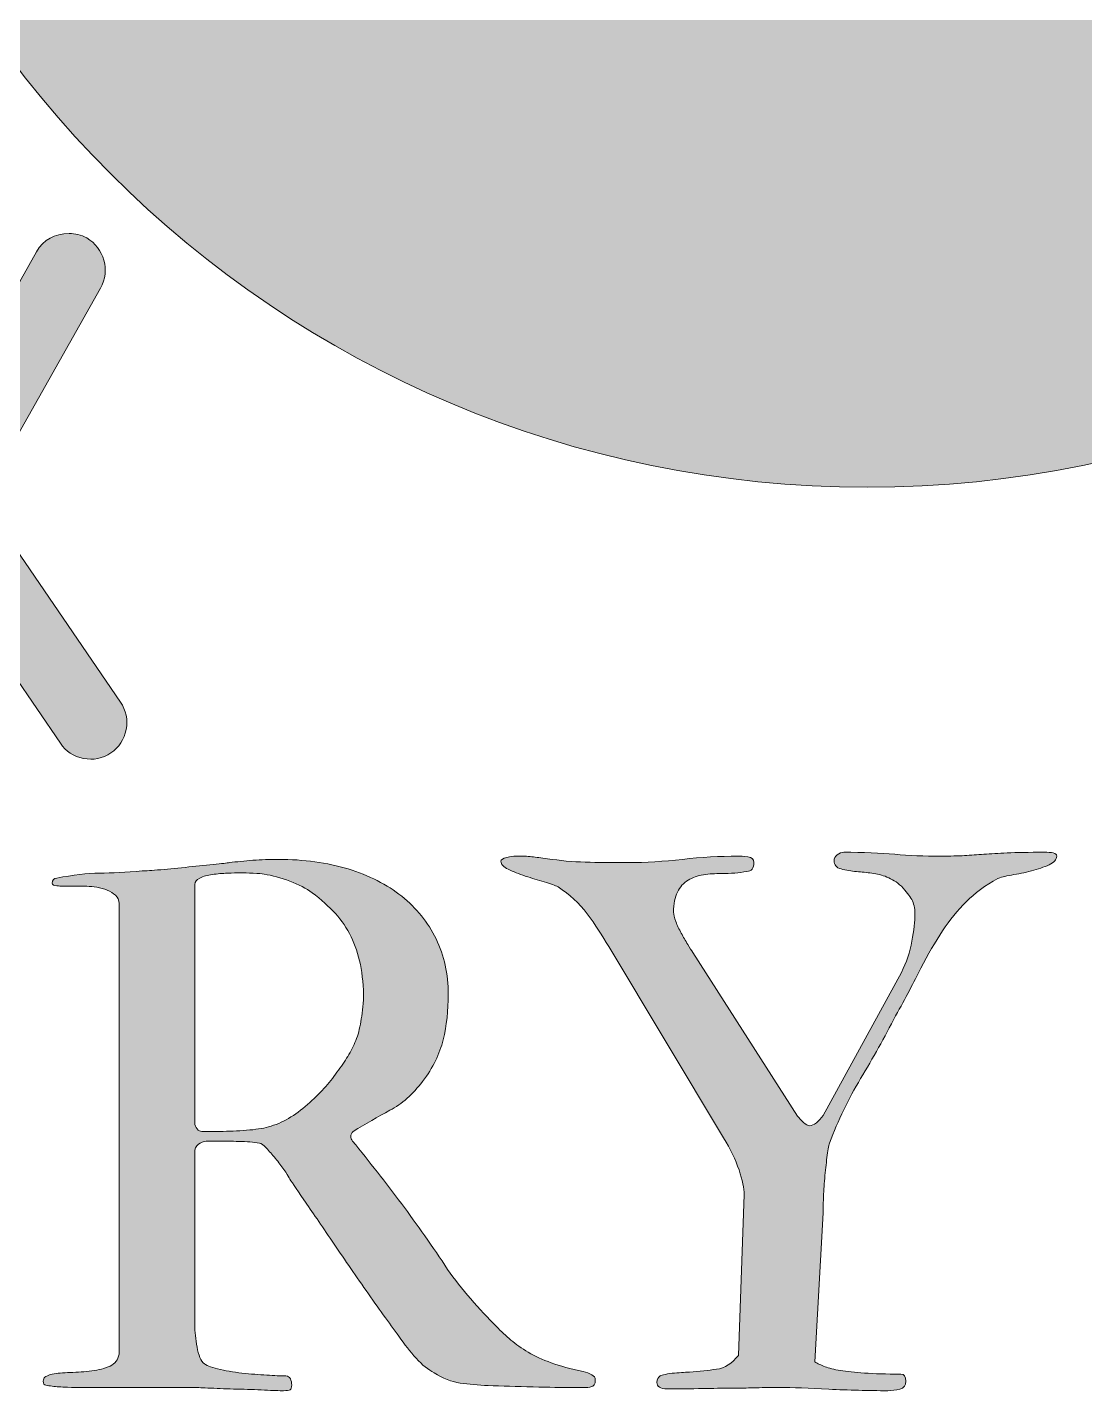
# Model space of a CAD drawing. Header units: inches. Extents: x 110 to 970, y -1000 to -79.
# Drawn here: x 620.8 to 782.7, y -625 to -416.2 of the extents above; entities that cross this region are included whole.
import ezdxf

# ---------------------------------------------------------------- set-up
doc = ezdxf.new("R2010")
doc.units = ezdxf.units.IN
doc.header["$MEASUREMENT"] = 0
doc.layers.add('Layer 1', color=7, linetype='Continuous')

# ---------------------------------------------------------------- blocks, each defined once
blk = doc.blocks.new('block 3')
at = {"layer": 'Layer 1', "true_color": 0xea2625}
h = blk.add_hatch(color=20, dxfattribs=at)
h.dxf.hatch_style = 2
edge = h.paths.add_edge_path()
edge.add_spline(control_points=[(741.37, -620.59), (741.83, -620.85), (742.36, -621.1), (742.95, -621.33), (743.53, -621.56), (744.32, -621.75), (745.3, -621.92), (746.29, -622.08), (747.51, -622.21), (748.99, -622.31), (750.47, -622.41), (752.31, -622.46), (754.54, -622.46), (755.07, -622.46), (755.33, -622.82), (755.33, -623.54), (755.33, -624.19), (755.02, -624.6), (754.4, -624.77), (753.77, -624.93), (753.17, -625.01), (752.58, -625.01), (749.56, -625.01), (746.55, -624.93), (743.53, -624.77), (740.52, -624.6), (737.97, -624.52), (735.87, -624.52), (734.36, -624.52), (733.08, -624.54), (732.04, -624.57), (730.99, -624.6), (729.9, -624.62), (728.79, -624.62), (727.68, -624.62), (726.35, -624.64), (724.81, -624.67), (723.27, -624.7), (721.25, -624.72), (718.76, -624.72), (717.71, -624.72), (717.19, -624.39), (717.19, -623.74), (717.19, -623.28), (717.36, -622.95), (717.68, -622.75), (717.81, -622.69), (718.09, -622.61), (718.52, -622.51), (718.94, -622.41), (719.4, -622.34), (719.89, -622.31), (720.39, -622.28), (720.84, -622.25), (721.27, -622.21), (721.7, -622.18), (722.01, -622.16), (722.2, -622.16), (723.71, -622.03), (725.09, -621.88), (726.33, -621.72), (727.58, -621.56), (728.69, -620.85), (729.68, -619.61), (729.68, -619.61), (730.56, -594.94), (730.56, -594.94), (730.56, -594.02), (730.3, -592.77), (729.77, -591.2), (729.25, -589.63), (728.46, -587.99), (727.41, -586.29), (727.41, -586.29), (709.82, -556.99), (709.82, -556.99), (708.84, -555.29), (707.74, -553.62), (706.53, -551.98), (705.31, -550.34), (703.82, -548.97), (702.06, -547.85), (701.6, -547.59), (700.89, -547.33), (699.94, -547.07), (698.99, -546.81), (698.02, -546.51), (697.04, -546.18), (696.06, -545.85), (695.19, -545.51), (694.44, -545.15), (693.69, -544.79), (693.31, -544.38), (693.31, -543.92), (693.31, -543.66), (693.6, -543.46), (694.19, -543.33), (694.78, -543.2), (695.24, -543.13), (695.57, -543.13), (695.57, -543.13), (696.35, -543.13), (696.35, -543.13), (697.14, -543.13), (697.88, -543.18), (698.57, -543.28), (699.25, -543.38), (700.12, -543.5), (701.17, -543.63), (703.07, -543.89), (705, -544.04), (706.97, -544.07), (708.94, -544.1), (710.9, -544.12), (712.87, -544.12), (715.49, -544.12), (718.24, -543.95), (721.12, -543.63), (724.01, -543.3), (726.83, -543.13), (729.58, -543.13), (729.97, -543.13), (730.48, -543.17), (731.1, -543.23), (731.72, -543.3), (732.04, -543.59), (732.04, -544.12), (732.04, -544.97), (731.67, -545.43), (730.95, -545.49), (729.77, -545.69), (728.5, -545.79), (727.12, -545.79), (726.14, -545.79), (725.2, -545.85), (724.32, -545.99), (723.43, -546.12), (722.65, -546.4), (721.96, -546.82), (721.27, -547.25), (720.73, -547.85), (720.34, -548.64), (719.95, -549.43), (719.75, -550.44), (719.75, -551.69), (719.75, -552.08), (719.86, -552.57), (720.09, -553.16), (720.32, -553.75), (720.6, -554.34), (720.93, -554.93), (721.25, -555.52), (721.58, -556.09), (721.91, -556.65), (722.24, -557.21), (722.5, -557.62), (722.7, -557.88), (722.7, -557.88), (738.72, -582.94), (738.72, -582.94), (738.98, -583.27), (739.29, -583.6), (739.65, -583.93), (740.01, -584.25), (740.32, -584.42), (740.59, -584.42), (740.91, -584.42), (741.26, -584.27), (741.62, -583.98), (741.98, -583.68), (742.32, -583.3), (742.65, -582.85), (742.65, -582.85), (754.64, -560.93), (754.64, -560.93), (755.43, -559.42), (755.97, -557.83), (756.26, -556.16), (756.56, -554.49), (756.71, -553.1), (756.71, -551.98), (756.71, -551.06), (756.54, -550.33), (756.22, -549.77), (755.89, -549.21), (755.36, -548.54), (754.64, -547.75), (753.92, -547.1), (753.18, -546.62), (752.43, -546.33), (751.68, -546.03), (750.91, -545.84), (750.12, -545.74), (749.34, -545.64), (748.55, -545.56), (747.76, -545.49), (746.97, -545.43), (746.19, -545.3), (745.4, -545.1), (744.68, -544.9), (744.32, -544.48), (744.32, -543.82), (744.32, -543.5), (744.48, -543.2), (744.81, -542.94), (745.14, -542.68), (745.47, -542.54), (745.8, -542.54), (748.81, -542.54), (751.41, -542.64), (753.61, -542.84), (755.81, -543.04), (758.15, -543.13), (760.64, -543.13), (762.15, -543.13), (763.37, -543.1), (764.33, -543.04), (765.27, -542.97), (766.26, -542.91), (767.27, -542.84), (768.29, -542.77), (769.48, -542.71), (770.86, -542.64), (772.24, -542.58), (774.14, -542.54), (776.56, -542.54), (777.08, -542.54), (777.53, -542.58), (777.89, -542.64), (778.25, -542.71), (778.43, -542.87), (778.43, -543.13), (778.43, -543.66), (778.04, -544.1), (777.25, -544.46), (776.46, -544.82), (775.56, -545.13), (774.55, -545.4), (773.53, -545.66), (772.51, -545.87), (771.5, -546.03), (770.48, -546.2), (769.78, -546.38), (769.39, -546.57), (767.48, -547.62), (765.88, -548.8), (764.57, -550.11), (763.26, -551.42), (762.05, -552.91), (760.93, -554.59), (759.82, -556.26), (758.72, -558.16), (757.64, -560.29), (756.56, -562.42), (755.27, -564.86), (753.76, -567.61), (752.05, -570.89), (750.27, -574.08), (748.4, -577.19), (746.53, -580.31), (744.94, -583.6), (743.63, -587.07), (743.5, -587.53), (743.37, -588.27), (743.24, -589.28), (743.11, -590.3), (742.99, -591.36), (742.9, -592.48), (742.8, -593.59), (742.73, -594.66), (742.7, -595.67), (742.67, -596.69), (742.65, -597.39), (742.65, -597.79), (742.65, -597.79), (741.37, -620.59), (741.37, -620.59)], knot_values=[0, 0, 0, 0, 1, 1, 1, 2, 2, 2, 3, 3, 3, 4, 4, 4, 5, 5, 5, 6, 6, 6, 7, 7, 7, 8, 8, 8, 9, 9, 9, 10, 10, 10, 11, 11, 11, 12, 12, 12, 13, 13, 13, 14, 14, 14, 15, 15, 15, 16, 16, 16, 17, 17, 17, 18, 18, 18, 19, 19, 19, 20, 20, 20, 21, 21, 21, 22, 22, 22, 23, 23, 23, 24, 24, 24, 25, 25, 25, 26, 26, 26, 27, 27, 27, 28, 28, 28, 29, 29, 29, 30, 30, 30, 31, 31, 31, 32, 32, 32, 33, 33, 33, 34, 34, 34, 35, 35, 35, 36, 36, 36, 37, 37, 37, 38, 38, 38, 39, 39, 39, 40, 40, 40, 41, 41, 41, 42, 42, 42, 43, 43, 43, 44, 44, 44, 45, 45, 45, 46, 46, 46, 47, 47, 47, 48, 48, 48, 49, 49, 49, 50, 50, 50, 51, 51, 51, 52, 52, 52, 53, 53, 53, 54, 54, 54, 55, 55, 55, 56, 56, 56, 57, 57, 57, 58, 58, 58, 59, 59, 59, 60, 60, 60, 61, 61, 61, 62, 62, 62, 63, 63, 63, 64, 64, 64, 65, 65, 65, 66, 66, 66, 67, 67, 67, 68, 68, 68, 69, 69, 69, 70, 70, 70, 71, 71, 71, 72, 72, 72, 73, 73, 73, 74, 74, 74, 75, 75, 75, 76, 76, 76, 77, 77, 77, 78, 78, 78, 79, 79, 79, 80, 80, 80, 81, 81, 81, 82, 82, 82, 83, 83, 83, 84, 84, 84, 85, 85, 85, 86, 86, 86, 87, 87, 87, 88, 88, 88, 89, 89, 89, 90, 90, 90, 91, 91, 91, 92, 92, 92, 92], degree=3, periodic=1)
h = blk.add_hatch(color=20, dxfattribs=at)
h.dxf.hatch_style = 2
edge = h.paths.add_edge_path()
edge.add_spline(control_points=[(634.82, -619.41), (634.82, -619.41), (634.82, -550.41), (634.82, -550.41), (634.82, -549.88), (634.64, -549.46), (634.28, -549.13), (633.92, -548.8), (633.5, -548.54), (633, -548.34), (632.51, -548.15), (631.99, -548), (631.43, -547.9), (630.88, -547.8), (630.37, -547.75), (629.91, -547.75), (629.91, -547.75), (627.55, -547.75), (627.55, -547.75), (627.02, -547.75), (626.6, -547.75), (626.27, -547.75), (625.94, -547.75), (625.61, -547.72), (625.29, -547.66), (624.83, -547.66), (624.6, -547.52), (624.6, -547.26), (624.6, -546.81), (624.83, -546.54), (625.29, -546.48), (627.78, -546.02), (629.96, -545.77), (631.83, -545.74), (633.69, -545.71), (635.87, -545.59), (638.36, -545.4), (638.62, -545.4), (639.41, -545.35), (640.72, -545.25), (642.03, -545.15), (643.44, -545.02), (644.95, -544.85), (646.45, -544.69), (647.88, -544.54), (649.22, -544.41), (650.57, -544.28), (651.4, -544.18), (651.73, -544.12), (652.84, -543.99), (654.04, -543.87), (655.32, -543.77), (656.6, -543.68), (657.89, -543.63), (659.2, -543.63), (663.13, -543.63), (666.7, -544.12), (669.91, -545.1), (673.12, -546.08), (675.86, -547.48), (678.12, -549.28), (680.38, -551.08), (682.14, -553.26), (683.38, -555.81), (684.63, -558.37), (685.25, -561.19), (685.25, -564.27), (685.25, -566.76), (684.98, -569.08), (684.46, -571.25), (683.94, -573.41), (682.89, -575.54), (681.32, -577.64), (679.81, -579.6), (678.14, -581.08), (676.3, -582.06), (674.47, -583.04), (672.6, -584.12), (670.7, -585.3), (670.44, -585.5), (670.31, -585.76), (670.31, -586.09), (670.31, -586.29), (670.41, -586.52), (670.6, -586.78), (673.16, -589.92), (675.65, -593.12), (678.07, -596.36), (680.5, -599.6), (682.86, -602.96), (685.15, -606.44), (686.2, -607.94), (687.38, -609.45), (688.69, -610.96), (690, -612.47), (691.31, -613.87), (692.62, -615.18), (693.34, -615.91), (694.08, -616.59), (694.83, -617.25), (695.58, -617.9), (696.47, -618.53), (697.49, -619.12), (698.5, -619.71), (699.68, -620.25), (701.02, -620.74), (702.37, -621.23), (703.99, -621.67), (705.89, -622.06), (706.41, -622.2), (706.86, -622.36), (707.22, -622.56), (707.58, -622.75), (707.76, -623.02), (707.76, -623.34), (707.76, -624), (707.53, -624.36), (707.07, -624.42), (706.94, -624.49), (706.48, -624.52), (705.69, -624.52), (705.69, -624.52), (704.22, -624.52), (704.22, -624.52), (702.71, -624.52), (700.71, -624.49), (698.22, -624.42), (695.73, -624.36), (693.44, -624.29), (691.34, -624.23), (689.84, -624.16), (688.41, -624.03), (687.07, -623.83), (685.72, -623.64), (684.39, -623.11), (683.09, -622.26), (682.17, -621.8), (681.25, -621.07), (680.33, -620.05), (679.42, -619.03), (678.53, -617.9), (677.68, -616.66), (676.17, -614.63), (674.5, -612.3), (672.67, -609.68), (670.83, -607.06), (669.1, -604.54), (667.46, -602.11), (665.82, -599.69), (664.37, -597.57), (663.13, -595.77), (661.88, -593.97), (661.13, -592.84), (660.87, -592.38), (660.74, -592.12), (660.48, -591.71), (660.08, -591.15), (659.69, -590.59), (659.25, -590.02), (658.76, -589.43), (658.27, -588.84), (657.81, -588.32), (657.38, -587.86), (656.95, -587.4), (656.61, -587.14), (656.35, -587.07), (655.43, -586.94), (654.38, -586.86), (653.2, -586.83), (652.03, -586.79), (650.94, -586.78), (649.96, -586.78), (649.96, -586.78), (648.49, -586.78), (648.49, -586.78), (648.09, -586.78), (647.68, -586.88), (647.26, -587.07), (646.83, -587.27), (646.55, -587.63), (646.42, -588.15), (646.42, -588.15), (646.42, -614.99), (646.42, -614.99), (646.42, -615.45), (646.45, -615.97), (646.52, -616.56), (646.59, -617.15), (646.67, -617.74), (646.77, -618.33), (646.86, -618.92), (647.01, -619.44), (647.21, -619.9), (647.4, -620.36), (647.63, -620.69), (647.9, -620.89), (648.35, -621.21), (649.17, -621.51), (650.35, -621.77), (651.53, -622.03), (652.79, -622.23), (654.14, -622.36), (655.48, -622.49), (656.73, -622.59), (657.87, -622.65), (659.02, -622.72), (659.85, -622.75), (660.38, -622.75), (660.71, -622.75), (660.93, -622.9), (661.07, -623.19), (661.2, -623.49), (661.26, -623.8), (661.26, -624.13), (661.26, -624.52), (661.18, -624.77), (661.02, -624.87), (660.85, -624.96), (660.51, -625.01), (659.99, -625.01), (659.4, -625.01), (658.43, -624.98), (657.09, -624.91), (655.74, -624.85), (654.35, -624.8), (652.91, -624.77), (651.47, -624.73), (650.12, -624.68), (648.88, -624.62), (647.63, -624.55), (646.82, -624.52), (646.42, -624.52), (646.42, -624.52), (628.83, -624.52), (628.83, -624.52), (628.5, -624.52), (627.86, -624.51), (626.91, -624.47), (625.96, -624.44), (625.19, -624.39), (624.6, -624.33), (624.21, -624.26), (623.88, -624.21), (623.62, -624.18), (623.36, -624.15), (623.22, -623.93), (623.22, -623.54), (623.22, -623.28), (623.31, -623.08), (623.47, -622.95), (623.63, -622.82), (624.01, -622.65), (624.6, -622.46), (625.32, -622.33), (626.24, -622.25), (627.35, -622.21), (628.47, -622.18), (629.56, -622.1), (630.65, -621.97), (631.73, -621.84), (632.66, -621.59), (633.45, -621.23), (634.23, -620.87), (634.69, -620.26), (634.82, -619.41)], knot_values=[0, 0, 0, 0, 1, 1, 1, 2, 2, 2, 3, 3, 3, 4, 4, 4, 5, 5, 5, 6, 6, 6, 7, 7, 7, 8, 8, 8, 9, 9, 9, 10, 10, 10, 11, 11, 11, 12, 12, 12, 13, 13, 13, 14, 14, 14, 15, 15, 15, 16, 16, 16, 17, 17, 17, 18, 18, 18, 19, 19, 19, 20, 20, 20, 21, 21, 21, 22, 22, 22, 23, 23, 23, 24, 24, 24, 25, 25, 25, 26, 26, 26, 27, 27, 27, 28, 28, 28, 29, 29, 29, 30, 30, 30, 31, 31, 31, 32, 32, 32, 33, 33, 33, 34, 34, 34, 35, 35, 35, 36, 36, 36, 37, 37, 37, 38, 38, 38, 39, 39, 39, 40, 40, 40, 41, 41, 41, 42, 42, 42, 43, 43, 43, 44, 44, 44, 45, 45, 45, 46, 46, 46, 47, 47, 47, 48, 48, 48, 49, 49, 49, 50, 50, 50, 51, 51, 51, 52, 52, 52, 53, 53, 53, 54, 54, 54, 55, 55, 55, 56, 56, 56, 57, 57, 57, 58, 58, 58, 59, 59, 59, 60, 60, 60, 61, 61, 61, 62, 62, 62, 63, 63, 63, 64, 64, 64, 65, 65, 65, 66, 66, 66, 67, 67, 67, 68, 68, 68, 69, 69, 69, 70, 70, 70, 71, 71, 71, 72, 72, 72, 73, 73, 73, 74, 74, 74, 75, 75, 75, 76, 76, 76, 77, 77, 77, 78, 78, 78, 79, 79, 79, 80, 80, 80, 81, 81, 81, 82, 82, 82, 83, 83, 83, 84, 84, 84, 85, 85, 85, 86, 86, 86, 87, 87, 87, 88, 88, 88, 88], degree=3, periodic=1)
edge = h.paths.add_edge_path()
edge.add_spline(control_points=[(646.42, -547.46), (646.42, -547.46), (646.42, -583.93), (646.42, -583.93), (646.42, -584.32), (646.54, -584.65), (646.77, -584.91), (646.99, -585.17), (647.24, -585.3), (647.5, -585.3), (647.5, -585.3), (649.76, -585.3), (649.76, -585.3), (651.08, -585.3), (652.43, -585.25), (653.84, -585.16), (655.25, -585.06), (656.41, -584.91), (657.33, -584.71), (659.43, -584.19), (661.43, -583.11), (663.33, -581.47), (665.23, -579.83), (666.77, -578.19), (667.95, -576.55), (668.6, -575.7), (669.18, -574.88), (669.67, -574.1), (670.16, -573.31), (670.59, -572.51), (670.95, -571.69), (671.31, -570.87), (671.58, -569.94), (671.78, -568.89), (671.98, -567.84), (672.14, -566.59), (672.27, -565.15), (672.27, -563.12), (672.11, -561.32), (671.78, -559.75), (671.45, -558.17), (670.98, -556.75), (670.36, -555.47), (669.73, -554.19), (668.93, -553.01), (667.95, -551.93), (666.96, -550.85), (665.79, -549.79), (664.41, -548.74), (663.49, -548.08), (662.35, -547.49), (660.97, -546.97), (659.59, -546.44), (658.28, -546.08), (657.04, -545.89), (656.71, -545.82), (656.15, -545.77), (655.37, -545.74), (654.58, -545.71), (653.92, -545.69), (653.4, -545.69), (652.88, -545.69), (652.22, -545.71), (651.43, -545.74), (650.65, -545.77), (649.88, -545.84), (649.13, -545.94), (648.37, -546.03), (647.73, -546.21), (647.21, -546.48), (646.68, -546.74), (646.42, -547.07), (646.42, -547.46)], knot_values=[0, 0, 0, 0, 1, 1, 1, 2, 2, 2, 3, 3, 3, 4, 4, 4, 5, 5, 5, 6, 6, 6, 7, 7, 7, 8, 8, 8, 9, 9, 9, 10, 10, 10, 11, 11, 11, 12, 12, 12, 13, 13, 13, 14, 14, 14, 15, 15, 15, 16, 16, 16, 17, 17, 17, 18, 18, 18, 19, 19, 19, 20, 20, 20, 21, 21, 21, 22, 22, 22, 23, 23, 23, 24, 24, 24, 24], degree=3, periodic=1)
at = {"layer": 'Layer 1', "lineweight": 0}
for points, knots in [([(741.37, -620.59), (741.83, -620.85), (742.36, -621.1), (742.95, -621.33), (743.53, -621.56), (744.32, -621.75), (745.3, -621.92), (746.29, -622.08), (747.51, -622.21), (748.99, -622.31), (750.47, -622.41), (752.31, -622.46), (754.54, -622.46), (755.07, -622.46), (755.33, -622.82), (755.33, -623.54), (755.33, -624.19), (755.02, -624.6), (754.4, -624.77), (753.77, -624.93), (753.17, -625.01), (752.58, -625.01), (749.56, -625.01), (746.55, -624.93), (743.53, -624.77), (740.52, -624.6), (737.97, -624.52), (735.87, -624.52), (734.36, -624.52), (733.08, -624.54), (732.04, -624.57), (730.99, -624.6), (729.9, -624.62), (728.79, -624.62), (727.68, -624.62), (726.35, -624.64), (724.81, -624.67), (723.27, -624.7), (721.25, -624.72), (718.76, -624.72), (717.71, -624.72), (717.19, -624.39), (717.19, -623.74), (717.19, -623.28), (717.36, -622.95), (717.68, -622.75), (717.81, -622.69), (718.09, -622.61), (718.52, -622.51), (718.94, -622.41), (719.4, -622.34), (719.89, -622.31), (720.39, -622.28), (720.84, -622.25), (721.27, -622.21), (721.7, -622.18), (722.01, -622.16), (722.2, -622.16), (723.71, -622.03), (725.09, -621.88), (726.33, -621.72), (727.58, -621.56), (728.69, -620.85), (729.68, -619.61), (729.68, -619.61), (730.56, -594.94), (730.56, -594.94), (730.56, -594.02), (730.3, -592.77), (729.77, -591.2), (729.25, -589.63), (728.46, -587.99), (727.41, -586.29), (727.41, -586.29), (709.82, -556.99), (709.82, -556.99), (708.84, -555.29), (707.74, -553.62), (706.53, -551.98), (705.31, -550.34), (703.82, -548.97), (702.06, -547.85), (701.6, -547.59), (700.89, -547.33), (699.94, -547.07), (698.99, -546.81), (698.02, -546.51), (697.04, -546.18), (696.06, -545.85), (695.19, -545.51), (694.44, -545.15), (693.69, -544.79), (693.31, -544.38), (693.31, -543.92), (693.31, -543.66), (693.6, -543.46), (694.19, -543.33), (694.78, -543.2), (695.24, -543.13), (695.57, -543.13), (695.57, -543.13), (696.35, -543.13), (696.35, -543.13), (697.14, -543.13), (697.88, -543.18), (698.57, -543.28), (699.25, -543.38), (700.12, -543.5), (701.17, -543.63), (703.07, -543.89), (705, -544.04), (706.97, -544.07), (708.94, -544.1), (710.9, -544.12), (712.87, -544.12), (715.49, -544.12), (718.24, -543.95), (721.12, -543.63), (724.01, -543.3), (726.83, -543.13), (729.58, -543.13), (729.97, -543.13), (730.48, -543.17), (731.1, -543.23), (731.72, -543.3), (732.04, -543.59), (732.04, -544.12), (732.04, -544.97), (731.67, -545.43), (730.95, -545.49), (729.77, -545.69), (728.5, -545.79), (727.12, -545.79), (726.14, -545.79), (725.2, -545.85), (724.32, -545.99), (723.43, -546.12), (722.65, -546.4), (721.96, -546.82), (721.27, -547.25), (720.73, -547.85), (720.34, -548.64), (719.95, -549.43), (719.75, -550.44), (719.75, -551.69), (719.75, -552.08), (719.86, -552.57), (720.09, -553.16), (720.32, -553.75), (720.6, -554.34), (720.93, -554.93), (721.25, -555.52), (721.58, -556.09), (721.91, -556.65), (722.24, -557.21), (722.5, -557.62), (722.7, -557.88), (722.7, -557.88), (738.72, -582.94), (738.72, -582.94), (738.98, -583.27), (739.29, -583.6), (739.65, -583.93), (740.01, -584.25), (740.32, -584.42), (740.59, -584.42), (740.91, -584.42), (741.26, -584.27), (741.62, -583.98), (741.98, -583.68), (742.32, -583.3), (742.65, -582.85), (742.65, -582.85), (754.64, -560.93), (754.64, -560.93), (755.43, -559.42), (755.97, -557.83), (756.26, -556.16), (756.56, -554.49), (756.71, -553.1), (756.71, -551.98), (756.71, -551.06), (756.54, -550.33), (756.22, -549.77), (755.89, -549.21), (755.36, -548.54), (754.64, -547.75), (753.92, -547.1), (753.18, -546.62), (752.43, -546.33), (751.68, -546.03), (750.91, -545.84), (750.12, -545.74), (749.34, -545.64), (748.55, -545.56), (747.76, -545.49), (746.97, -545.43), (746.19, -545.3), (745.4, -545.1), (744.68, -544.9), (744.32, -544.48), (744.32, -543.82), (744.32, -543.5), (744.48, -543.2), (744.81, -542.94), (745.14, -542.68), (745.47, -542.54), (745.8, -542.54), (748.81, -542.54), (751.41, -542.64), (753.61, -542.84), (755.81, -543.04), (758.15, -543.13), (760.64, -543.13), (762.15, -543.13), (763.37, -543.1), (764.33, -543.04), (765.27, -542.97), (766.26, -542.91), (767.27, -542.84), (768.29, -542.77), (769.48, -542.71), (770.86, -542.64), (772.24, -542.58), (774.14, -542.54), (776.56, -542.54), (777.08, -542.54), (777.53, -542.58), (777.89, -542.64), (778.25, -542.71), (778.43, -542.87), (778.43, -543.13), (778.43, -543.66), (778.04, -544.1), (777.25, -544.46), (776.46, -544.82), (775.56, -545.13), (774.55, -545.4), (773.53, -545.66), (772.51, -545.87), (771.5, -546.03), (770.48, -546.2), (769.78, -546.38), (769.39, -546.57), (767.48, -547.62), (765.88, -548.8), (764.57, -550.11), (763.26, -551.42), (762.05, -552.91), (760.93, -554.59), (759.82, -556.26), (758.72, -558.16), (757.64, -560.29), (756.56, -562.42), (755.27, -564.86), (753.76, -567.61), (752.05, -570.89), (750.27, -574.08), (748.4, -577.19), (746.53, -580.31), (744.94, -583.6), (743.63, -587.07), (743.5, -587.53), (743.37, -588.27), (743.24, -589.28), (743.11, -590.3), (742.99, -591.36), (742.9, -592.48), (742.8, -593.59), (742.73, -594.66), (742.7, -595.67), (742.67, -596.69), (742.65, -597.39), (742.65, -597.79), (742.65, -597.79), (741.37, -620.59), (741.37, -620.59)], [0, 0, 0, 0, 1, 1, 1, 2, 2, 2, 3, 3, 3, 4, 4, 4, 5, 5, 5, 6, 6, 6, 7, 7, 7, 8, 8, 8, 9, 9, 9, 10, 10, 10, 11, 11, 11, 12, 12, 12, 13, 13, 13, 14, 14, 14, 15, 15, 15, 16, 16, 16, 17, 17, 17, 18, 18, 18, 19, 19, 19, 20, 20, 20, 21, 21, 21, 22, 22, 22, 23, 23, 23, 24, 24, 24, 25, 25, 25, 26, 26, 26, 27, 27, 27, 28, 28, 28, 29, 29, 29, 30, 30, 30, 31, 31, 31, 32, 32, 32, 33, 33, 33, 34, 34, 34, 35, 35, 35, 36, 36, 36, 37, 37, 37, 38, 38, 38, 39, 39, 39, 40, 40, 40, 41, 41, 41, 42, 42, 42, 43, 43, 43, 44, 44, 44, 45, 45, 45, 46, 46, 46, 47, 47, 47, 48, 48, 48, 49, 49, 49, 50, 50, 50, 51, 51, 51, 52, 52, 52, 53, 53, 53, 54, 54, 54, 55, 55, 55, 56, 56, 56, 57, 57, 57, 58, 58, 58, 59, 59, 59, 60, 60, 60, 61, 61, 61, 62, 62, 62, 63, 63, 63, 64, 64, 64, 65, 65, 65, 66, 66, 66, 67, 67, 67, 68, 68, 68, 69, 69, 69, 70, 70, 70, 71, 71, 71, 72, 72, 72, 73, 73, 73, 74, 74, 74, 75, 75, 75, 76, 76, 76, 77, 77, 77, 78, 78, 78, 79, 79, 79, 80, 80, 80, 81, 81, 81, 82, 82, 82, 83, 83, 83, 84, 84, 84, 85, 85, 85, 86, 86, 86, 87, 87, 87, 88, 88, 88, 89, 89, 89, 90, 90, 90, 91, 91, 91, 92, 92, 92, 92]), ([(634.82, -619.41), (634.82, -619.41), (634.82, -550.41), (634.82, -550.41), (634.82, -549.88), (634.64, -549.46), (634.28, -549.13), (633.92, -548.8), (633.5, -548.54), (633, -548.34), (632.51, -548.15), (631.99, -548), (631.43, -547.9), (630.88, -547.8), (630.37, -547.75), (629.91, -547.75), (629.91, -547.75), (627.55, -547.75), (627.55, -547.75), (627.02, -547.75), (626.6, -547.75), (626.27, -547.75), (625.94, -547.75), (625.61, -547.72), (625.29, -547.66), (624.83, -547.66), (624.6, -547.52), (624.6, -547.26), (624.6, -546.81), (624.83, -546.54), (625.29, -546.48), (627.78, -546.02), (629.96, -545.77), (631.83, -545.74), (633.69, -545.71), (635.87, -545.59), (638.36, -545.4), (638.62, -545.4), (639.41, -545.35), (640.72, -545.25), (642.03, -545.15), (643.44, -545.02), (644.95, -544.85), (646.45, -544.69), (647.88, -544.54), (649.22, -544.41), (650.57, -544.28), (651.4, -544.18), (651.73, -544.12), (652.84, -543.99), (654.04, -543.87), (655.32, -543.77), (656.6, -543.68), (657.89, -543.63), (659.2, -543.63), (663.13, -543.63), (666.7, -544.12), (669.91, -545.1), (673.12, -546.08), (675.86, -547.48), (678.12, -549.28), (680.38, -551.08), (682.14, -553.26), (683.38, -555.81), (684.63, -558.37), (685.25, -561.19), (685.25, -564.27), (685.25, -566.76), (684.98, -569.08), (684.46, -571.25), (683.94, -573.41), (682.89, -575.54), (681.32, -577.64), (679.81, -579.6), (678.14, -581.08), (676.3, -582.06), (674.47, -583.04), (672.6, -584.12), (670.7, -585.3), (670.44, -585.5), (670.31, -585.76), (670.31, -586.09), (670.31, -586.29), (670.41, -586.52), (670.6, -586.78), (673.16, -589.92), (675.65, -593.12), (678.07, -596.36), (680.5, -599.6), (682.86, -602.96), (685.15, -606.44), (686.2, -607.94), (687.38, -609.45), (688.69, -610.96), (690, -612.47), (691.31, -613.87), (692.62, -615.18), (693.34, -615.91), (694.08, -616.59), (694.83, -617.25), (695.58, -617.9), (696.47, -618.53), (697.49, -619.12), (698.5, -619.71), (699.68, -620.25), (701.02, -620.74), (702.37, -621.23), (703.99, -621.67), (705.89, -622.06), (706.41, -622.2), (706.86, -622.36), (707.22, -622.56), (707.58, -622.75), (707.76, -623.02), (707.76, -623.34), (707.76, -624), (707.53, -624.36), (707.07, -624.42), (706.94, -624.49), (706.48, -624.52), (705.69, -624.52), (705.69, -624.52), (704.22, -624.52), (704.22, -624.52), (702.71, -624.52), (700.71, -624.49), (698.22, -624.42), (695.73, -624.36), (693.44, -624.29), (691.34, -624.23), (689.84, -624.16), (688.41, -624.03), (687.07, -623.83), (685.72, -623.64), (684.39, -623.11), (683.09, -622.26), (682.17, -621.8), (681.25, -621.07), (680.33, -620.05), (679.42, -619.03), (678.53, -617.9), (677.68, -616.66), (676.17, -614.63), (674.5, -612.3), (672.67, -609.68), (670.83, -607.06), (669.1, -604.54), (667.46, -602.11), (665.82, -599.69), (664.37, -597.57), (663.13, -595.77), (661.88, -593.97), (661.13, -592.84), (660.87, -592.38), (660.74, -592.12), (660.48, -591.71), (660.08, -591.15), (659.69, -590.59), (659.25, -590.02), (658.76, -589.43), (658.27, -588.84), (657.81, -588.32), (657.38, -587.86), (656.95, -587.4), (656.61, -587.14), (656.35, -587.07), (655.43, -586.94), (654.38, -586.86), (653.2, -586.83), (652.03, -586.79), (650.94, -586.78), (649.96, -586.78), (649.96, -586.78), (648.49, -586.78), (648.49, -586.78), (648.09, -586.78), (647.68, -586.88), (647.26, -587.07), (646.83, -587.27), (646.55, -587.63), (646.42, -588.15), (646.42, -588.15), (646.42, -614.99), (646.42, -614.99), (646.42, -615.45), (646.45, -615.97), (646.52, -616.56), (646.59, -617.15), (646.67, -617.74), (646.77, -618.33), (646.86, -618.92), (647.01, -619.44), (647.21, -619.9), (647.4, -620.36), (647.63, -620.69), (647.9, -620.89), (648.35, -621.21), (649.17, -621.51), (650.35, -621.77), (651.53, -622.03), (652.79, -622.23), (654.14, -622.36), (655.48, -622.49), (656.73, -622.59), (657.87, -622.65), (659.02, -622.72), (659.85, -622.75), (660.38, -622.75), (660.71, -622.75), (660.93, -622.9), (661.07, -623.19), (661.2, -623.49), (661.26, -623.8), (661.26, -624.13), (661.26, -624.52), (661.18, -624.77), (661.02, -624.87), (660.85, -624.96), (660.51, -625.01), (659.99, -625.01), (659.4, -625.01), (658.43, -624.98), (657.09, -624.91), (655.74, -624.85), (654.35, -624.8), (652.91, -624.77), (651.47, -624.73), (650.12, -624.68), (648.88, -624.62), (647.63, -624.55), (646.82, -624.52), (646.42, -624.52), (646.42, -624.52), (628.83, -624.52), (628.83, -624.52), (628.5, -624.52), (627.86, -624.51), (626.91, -624.47), (625.96, -624.44), (625.19, -624.39), (624.6, -624.33), (624.21, -624.26), (623.88, -624.21), (623.62, -624.18), (623.36, -624.15), (623.22, -623.93), (623.22, -623.54), (623.22, -623.28), (623.31, -623.08), (623.47, -622.95), (623.63, -622.82), (624.01, -622.65), (624.6, -622.46), (625.32, -622.33), (626.24, -622.25), (627.35, -622.21), (628.47, -622.18), (629.56, -622.1), (630.65, -621.97), (631.73, -621.84), (632.66, -621.59), (633.45, -621.23), (634.23, -620.87), (634.69, -620.26), (634.82, -619.41)], [0, 0, 0, 0, 1, 1, 1, 2, 2, 2, 3, 3, 3, 4, 4, 4, 5, 5, 5, 6, 6, 6, 7, 7, 7, 8, 8, 8, 9, 9, 9, 10, 10, 10, 11, 11, 11, 12, 12, 12, 13, 13, 13, 14, 14, 14, 15, 15, 15, 16, 16, 16, 17, 17, 17, 18, 18, 18, 19, 19, 19, 20, 20, 20, 21, 21, 21, 22, 22, 22, 23, 23, 23, 24, 24, 24, 25, 25, 25, 26, 26, 26, 27, 27, 27, 28, 28, 28, 29, 29, 29, 30, 30, 30, 31, 31, 31, 32, 32, 32, 33, 33, 33, 34, 34, 34, 35, 35, 35, 36, 36, 36, 37, 37, 37, 38, 38, 38, 39, 39, 39, 40, 40, 40, 41, 41, 41, 42, 42, 42, 43, 43, 43, 44, 44, 44, 45, 45, 45, 46, 46, 46, 47, 47, 47, 48, 48, 48, 49, 49, 49, 50, 50, 50, 51, 51, 51, 52, 52, 52, 53, 53, 53, 54, 54, 54, 55, 55, 55, 56, 56, 56, 57, 57, 57, 58, 58, 58, 59, 59, 59, 60, 60, 60, 61, 61, 61, 62, 62, 62, 63, 63, 63, 64, 64, 64, 65, 65, 65, 66, 66, 66, 67, 67, 67, 68, 68, 68, 69, 69, 69, 70, 70, 70, 71, 71, 71, 72, 72, 72, 73, 73, 73, 74, 74, 74, 75, 75, 75, 76, 76, 76, 77, 77, 77, 78, 78, 78, 79, 79, 79, 80, 80, 80, 81, 81, 81, 82, 82, 82, 83, 83, 83, 84, 84, 84, 85, 85, 85, 86, 86, 86, 87, 87, 87, 88, 88, 88, 88]), ([(646.42, -547.46), (646.42, -547.46), (646.42, -583.93), (646.42, -583.93), (646.42, -584.32), (646.54, -584.65), (646.77, -584.91), (646.99, -585.17), (647.24, -585.3), (647.5, -585.3), (647.5, -585.3), (649.76, -585.3), (649.76, -585.3), (651.08, -585.3), (652.43, -585.25), (653.84, -585.16), (655.25, -585.06), (656.41, -584.91), (657.33, -584.71), (659.43, -584.19), (661.43, -583.11), (663.33, -581.47), (665.23, -579.83), (666.77, -578.19), (667.95, -576.55), (668.6, -575.7), (669.18, -574.88), (669.67, -574.1), (670.16, -573.31), (670.59, -572.51), (670.95, -571.69), (671.31, -570.87), (671.58, -569.94), (671.78, -568.89), (671.98, -567.84), (672.14, -566.59), (672.27, -565.15), (672.27, -563.12), (672.11, -561.32), (671.78, -559.75), (671.45, -558.17), (670.98, -556.75), (670.36, -555.47), (669.73, -554.19), (668.93, -553.01), (667.95, -551.93), (666.96, -550.85), (665.79, -549.79), (664.41, -548.74), (663.49, -548.08), (662.35, -547.49), (660.97, -546.97), (659.59, -546.44), (658.28, -546.08), (657.04, -545.89), (656.71, -545.82), (656.15, -545.77), (655.37, -545.74), (654.58, -545.71), (653.92, -545.69), (653.4, -545.69), (652.88, -545.69), (652.22, -545.71), (651.43, -545.74), (650.65, -545.77), (649.88, -545.84), (649.13, -545.94), (648.37, -546.03), (647.73, -546.21), (647.21, -546.48), (646.68, -546.74), (646.42, -547.07), (646.42, -547.46)], [0, 0, 0, 0, 1, 1, 1, 2, 2, 2, 3, 3, 3, 4, 4, 4, 5, 5, 5, 6, 6, 6, 7, 7, 7, 8, 8, 8, 9, 9, 9, 10, 10, 10, 11, 11, 11, 12, 12, 12, 13, 13, 13, 14, 14, 14, 15, 15, 15, 16, 16, 16, 17, 17, 17, 18, 18, 18, 19, 19, 19, 20, 20, 20, 21, 21, 21, 22, 22, 22, 23, 23, 23, 24, 24, 24, 24])]:
    blk.add_open_spline(points, degree=3, knots=knots, dxfattribs=at)
blk = doc.blocks.new('block 4')
at = {"layer": 'Layer 1', "true_color": 0x1f9d48}
h = blk.add_hatch(color=114, dxfattribs=at)
h.dxf.hatch_style = 2
edge = h.paths.add_edge_path()
edge.add_spline(control_points=[(629.87, -448.44), (631.22, -449.26), (632.09, -450.39), (632.5, -451.85), (632.91, -453.3), (632.74, -454.74), (632, -456.15), (632, -456.15), (616.12, -484.22), (616.12, -484.22), (615.3, -485.86), (614.89, -487.13), (614.89, -488.02), (614.81, -489.14), (615.19, -490.37), (616.01, -491.71), (616.01, -491.71), (635.02, -519.55), (635.02, -519.55), (635.91, -520.82), (636.21, -522.22), (635.91, -523.75), (635.61, -525.27), (634.83, -526.47), (633.56, -527.32), (632.3, -528.18), (630.9, -528.46), (629.37, -528.16), (627.84, -527.87), (626.67, -527.08), (625.85, -525.82), (625.85, -525.82), (611.31, -504.57), (611.31, -504.57), (610.27, -503), (609.26, -502.3), (608.29, -502.44), (607.4, -502.6), (606.95, -503.38), (606.95, -504.79), (606.95, -504.79), (606.95, -522.68), (606.95, -522.68), (606.95, -524.25), (606.41, -525.57), (605.33, -526.65), (604.25, -527.73), (602.93, -528.27), (601.36, -528.27), (599.79, -528.27), (598.47, -527.73), (597.39, -526.65), (596.31, -525.57), (595.77, -524.25), (595.77, -522.68), (595.77, -522.68), (595.77, -453.36), (595.77, -453.36), (595.77, -451.79), (596.31, -450.47), (597.39, -449.39), (598.47, -448.31), (599.79, -447.77), (601.36, -447.77), (602.93, -447.77), (604.25, -448.31), (605.33, -449.39), (606.41, -450.47), (606.95, -451.79), (606.95, -453.36), (606.95, -453.36), (606.95, -470.58), (606.95, -470.58), (606.95, -471.99), (607.29, -472.85), (607.96, -473.15), (608.92, -473.52), (609.9, -472.7), (610.87, -470.69), (610.87, -470.69), (622.16, -450.56), (622.16, -450.56), (623.28, -448.7), (624.95, -447.77), (627.19, -447.77), (628.09, -447.77), (628.98, -447.99), (629.87, -448.44)], knot_values=[0, 0, 0, 0, 1, 1, 1, 2, 2, 2, 3, 3, 3, 4, 4, 4, 5, 5, 5, 6, 6, 6, 7, 7, 7, 8, 8, 8, 9, 9, 9, 10, 10, 10, 11, 11, 11, 12, 12, 12, 13, 13, 13, 14, 14, 14, 15, 15, 15, 16, 16, 16, 17, 17, 17, 18, 18, 18, 19, 19, 19, 20, 20, 20, 21, 21, 21, 22, 22, 22, 23, 23, 23, 24, 24, 24, 25, 25, 25, 26, 26, 26, 27, 27, 27, 28, 28, 28, 29, 29, 29, 29], degree=3, periodic=1)
at = {"layer": 'Layer 1', "lineweight": 0}
blk.add_open_spline([(629.87, -448.44), (631.22, -449.26), (632.09, -450.39), (632.5, -451.85), (632.91, -453.3), (632.74, -454.74), (632, -456.15), (632, -456.15), (616.12, -484.22), (616.12, -484.22), (615.3, -485.86), (614.89, -487.13), (614.89, -488.02), (614.81, -489.14), (615.19, -490.37), (616.01, -491.71), (616.01, -491.71), (635.02, -519.55), (635.02, -519.55), (635.91, -520.82), (636.21, -522.22), (635.91, -523.75), (635.61, -525.27), (634.83, -526.47), (633.56, -527.32), (632.3, -528.18), (630.9, -528.46), (629.37, -528.16), (627.84, -527.87), (626.67, -527.08), (625.85, -525.82), (625.85, -525.82), (611.31, -504.57), (611.31, -504.57), (610.27, -503), (609.26, -502.3), (608.29, -502.44), (607.4, -502.6), (606.95, -503.38), (606.95, -504.79), (606.95, -504.79), (606.95, -522.68), (606.95, -522.68), (606.95, -524.25), (606.41, -525.57), (605.33, -526.65), (604.25, -527.73), (602.93, -528.27), (601.36, -528.27), (599.79, -528.27), (598.47, -527.73), (597.39, -526.65), (596.31, -525.57), (595.77, -524.25), (595.77, -522.68), (595.77, -522.68), (595.77, -453.36), (595.77, -453.36), (595.77, -451.79), (596.31, -450.47), (597.39, -449.39), (598.47, -448.31), (599.79, -447.77), (601.36, -447.77), (602.93, -447.77), (604.25, -448.31), (605.33, -449.39), (606.41, -450.47), (606.95, -451.79), (606.95, -453.36), (606.95, -453.36), (606.95, -470.58), (606.95, -470.58), (606.95, -471.99), (607.29, -472.85), (607.96, -473.15), (608.92, -473.52), (609.9, -472.7), (610.87, -470.69), (610.87, -470.69), (622.16, -450.56), (622.16, -450.56), (623.28, -448.7), (624.95, -447.77), (627.19, -447.77), (628.09, -447.77), (628.98, -447.99), (629.87, -448.44)], degree=3, knots=[0, 0, 0, 0, 1, 1, 1, 2, 2, 2, 3, 3, 3, 4, 4, 4, 5, 5, 5, 6, 6, 6, 7, 7, 7, 8, 8, 8, 9, 9, 9, 10, 10, 10, 11, 11, 11, 12, 12, 12, 13, 13, 13, 14, 14, 14, 15, 15, 15, 16, 16, 16, 17, 17, 17, 18, 18, 18, 19, 19, 19, 20, 20, 20, 21, 21, 21, 22, 22, 22, 23, 23, 23, 24, 24, 24, 25, 25, 25, 26, 26, 26, 27, 27, 27, 28, 28, 28, 29, 29, 29, 29], dxfattribs=at)
blk = doc.blocks.new('block 2')
at = {"layer": 'Layer 1', "true_color": 0x1f9d48}
h = blk.add_hatch(color=114, dxfattribs=at)
h.dxf.hatch_style = 2
edge = h.paths.add_edge_path()
edge.add_spline(control_points=[(749.4, -158.97), (658.91, -158.97), (585.56, -232.32), (585.56, -322.8), (585.56, -413.28), (658.91, -486.63), (749.4, -486.63), (839.88, -486.63), (913.23, -413.28), (913.23, -322.8), (913.23, -232.32), (839.88, -158.97), (749.4, -158.97)], knot_values=[0, 0, 0, 0, 1, 1, 1, 2, 2, 2, 3, 3, 3, 4, 4, 4, 4], degree=3, periodic=1)
edge = h.paths.add_edge_path()
edge.add_spline(control_points=[(749.4, -410.71), (700.85, -410.71), (661.49, -371.35), (661.49, -322.8), (661.49, -274.25), (700.85, -234.9), (749.4, -234.9), (797.94, -234.9), (837.3, -274.25), (837.3, -322.8), (837.3, -371.35), (797.94, -410.71), (749.4, -410.71)], knot_values=[0, 0, 0, 0, 1, 1, 1, 2, 2, 2, 3, 3, 3, 4, 4, 4, 4], degree=3, periodic=1)
at = {"layer": 'Layer 1', "lineweight": 0}
blk.add_open_spline([(749.4, -158.97), (658.91, -158.97), (585.56, -232.32), (585.56, -322.8), (585.56, -413.28), (658.91, -486.63), (749.4, -486.63), (839.88, -486.63), (913.23, -413.28), (913.23, -322.8), (913.23, -232.32), (839.88, -158.97), (749.4, -158.97)], degree=3, knots=[0, 0, 0, 0, 1, 1, 1, 2, 2, 2, 3, 3, 3, 4, 4, 4, 4], dxfattribs=at)
at = {"layer": 'Layer 1'}
for name in ['block 4', 'block 3']:
    blk.add_blockref(name, (0, 0), dxfattribs=at)

msp = doc.modelspace()

# ---------------------------------------------------------------- block references
at = {"layer": 'Layer 1'}
msp.add_blockref('block 2', (0, 0), dxfattribs=at)

doc.saveas('drawing.dxf')
